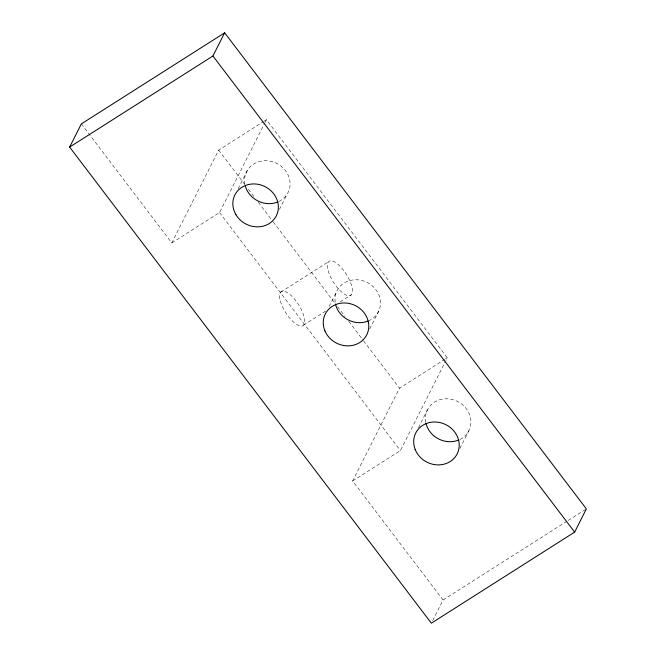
<?xml version="1.0" encoding="UTF-8"?>
<svg xmlns="http://www.w3.org/2000/svg" width="656" height="656" viewBox="0 0 656 656"><rect width="100%" height="100%" fill="white"/><g stroke="black" fill="none" stroke-linecap="round" stroke-linejoin="round"><path stroke-width="0.49" stroke-dasharray="3.28 2.46" d="M81.36 123.886L171.79 242.917L218.669 150.109L263.015 121.918M171.79 242.917L219.547 212.552L264.589 123.385M265.049 122.475L266.426 119.745L447.285 357.799L445.908 360.529M238.079 188.83L247.542 170.093M279.423 209.461L287.09 194.291M329.099 306.491L336.766 291.321M369.705 328.968L378.717 311.116M432.706 620.527L443.071 600.002L352.641 480.971L399.52 388.163L444.727 359.431M352.641 480.971L400.406 450.606L445.449 361.44M418.446 427.638L427.458 409.795M459.864 448.54L468.884 430.697M263.868 121.376L266.426 119.745M280.768 292.125L328.525 261.76M303.539 325.155L325.712 311.059M340.21 301.842L351.304 294.798M445.58 358.889L447.285 357.799M443.071 600.002L567.366 520.979M568.235 520.429L585.496 509.458M218.669 150.109L244.68 184.352M248.394 189.24L254.594 197.399M258.308 202.286L272.552 221.039M273.175 221.851L335.109 303.375M337.586 306.639L345.015 316.422M348.738 321.317L362.981 340.062M363.596 340.882L399.52 388.163M219.547 212.552L400.406 450.606M425.777 422.431A23.198 20.992 26.8 0 1 441.463 399.299A23.198 20.992 26.8 0 1 468.999 413.19A23.198 20.992 26.8 0 1 459.717 439.553M335.15 302.162A23.198 20.992 26.8 0 1 351.985 280.087A23.198 20.992 26.8 0 1 378.832 294.757A23.198 20.992 26.8 0 1 369 320.661M244.909 184.311A23.198 20.992 26.8 0 1 260.678 161.228A23.198 20.992 26.8 0 1 288.173 175.201A23.198 20.992 26.8 0 1 278.792 201.531M280.374 301.006A20.147 7.552 57.6 0 0 301.785 326.073A20.147 7.552 57.6 0 0 294.298 298.849A20.147 7.552 57.6 0 0 280.374 301.006M328.139 270.641A20.147 7.552 57.6 0 0 349.55 295.708A20.147 7.552 57.6 0 0 342.063 268.484A20.147 7.552 57.6 0 0 328.139 270.641"/><path stroke-width="0.98" d="M69.643 147.092L81.36 123.886L224.647 32.8L586.357 508.908L574.64 532.114L431.353 623.2L69.643 147.092L212.929 55.998L224.647 32.8M212.929 55.998L574.64 532.114M458.847 439.946A23.198 20.992 26.8 0 1 425.982 423.366M368.123 321.038A23.198 20.992 26.8 0 1 335.478 304.023M277.931 201.917A23.198 20.992 26.8 0 1 245.352 186.165M415.117 449.311A23.198 20.992 26.8 0 0 454.009 458.388A23.198 20.992 26.8 0 0 440.217 422.636A23.198 20.992 26.8 0 0 415.117 449.311M324.933 330.878A23.198 20.992 26.8 0 0 363.998 338.906A23.198 20.992 26.8 0 0 349.14 303.466A23.198 20.992 26.8 0 0 324.933 330.878M235.93 214.684A23.198 20.992 26.8 0 0 275.364 217.497A23.198 20.992 26.8 0 0 255.479 183.992A23.198 20.992 26.8 0 0 235.93 214.684"/></g></svg>
